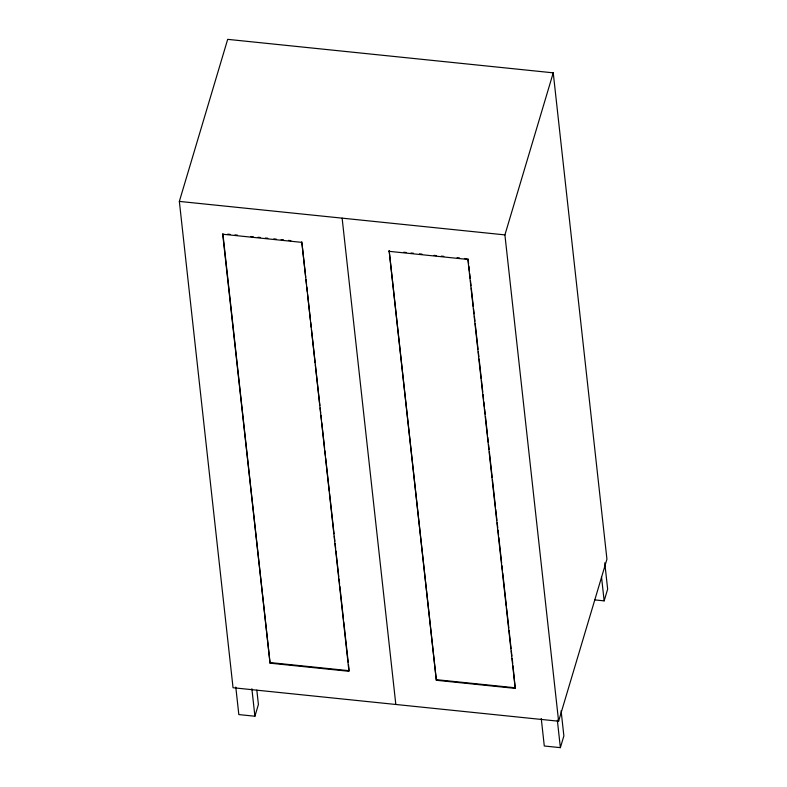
<?xml version="1.0" encoding="UTF-8"?>
<svg xmlns="http://www.w3.org/2000/svg" width="787" height="787" viewBox="0 0 787 787"><rect width="100%" height="100%" fill="white"/><g stroke="black" fill="none" stroke-linecap="round" stroke-linejoin="round"><path stroke-width="1.18" d="M179.347 201.403L227.679 39.35L553.241 72.837L606.934 559.163L558.603 721.217L233.041 687.73L179.347 201.403L504.91 234.89L558.603 721.217M301.618 242.347L222.711 234.231L270.059 663.175L348.966 671.291L301.785 241.757M436.342 680.273L389.162 250.748L436.342 680.273L515.239 688.389L512.986 665.812M270.059 663.175L222.878 233.641M235.795 687.081L238.825 714.576L254.909 716.229L258.411 704.483L256.828 690.14M504.91 234.89L553.241 72.837M541.259 718.501L544.289 745.997L560.374 747.65L563.876 735.904L561.101 710.799M594.962 599.92L604.15 600.865L607.653 589.119L604.75 562.823M227.738 234.142L230.168 234.388M235.018 234.89L237.448 235.136M250.807 236.513L253.227 236.759M258.087 237.261L260.517 237.517M265.367 238.008L267.796 238.264M273.866 238.884L276.296 239.14M281.156 239.632L283.576 239.887M288.435 240.389L290.865 240.635M403.721 252.243L406.151 252.489M411.011 252.991L413.441 253.247M419.51 253.867L421.93 254.112M434.07 255.362L436.5 255.618M441.359 256.109L443.779 256.365M457.139 257.733L459.559 257.988M464.419 258.49L466.848 258.736M388.985 251.328L467.881 259.444L515.239 688.389M270.236 662.585L349.143 670.701M436.519 679.693L515.416 687.808M601.514 576.95L604.15 600.865M557.334 720.154L560.374 747.65M468.058 258.864L468.599 263.753M468.865 266.193L469.406 271.082M469.682 273.522L470.213 278.411M470.488 280.861L471.029 285.75M471.295 288.19L473.321 306.517M473.587 308.966L474.128 313.856M474.404 316.295L474.935 321.185M475.21 323.634L478.043 349.29M478.309 351.74L478.85 356.629M479.126 359.069L481.28 378.626M481.546 381.065L482.765 392.064M483.031 394.513L483.572 399.403M483.848 401.842L484.389 406.731M484.654 409.171L485.195 414.06M485.461 416.51L487.487 434.837M487.753 437.287L488.294 442.166M488.57 444.616L489.111 449.505M489.376 451.945L492.209 477.611M492.475 480.05L495.446 506.936M495.721 509.386L496.931 520.384M497.197 522.824L497.738 527.713M498.014 530.163L498.555 535.052M498.82 537.491L501.653 563.158M501.919 565.597L502.46 570.486M502.736 572.936L506.375 605.931M506.641 608.371L508.805 627.928M509.071 630.367L511.097 648.704M511.363 651.144L511.904 656.033M512.18 658.473L512.721 663.362M342.129 218.147L395.822 704.473M301.923 242.976L305.7 277.201M305.976 279.641L306.507 284.53M306.782 286.98L307.323 291.859M307.589 294.308L310.422 319.975M310.698 322.414L311.229 327.303M311.504 329.743L315.144 362.738M315.42 365.188L319.866 405.512M320.142 407.961L320.673 412.85M320.948 415.29L321.49 420.179M321.755 422.629L324.588 448.285M324.864 450.735L325.395 455.624M325.67 458.064L329.31 491.058M329.586 493.508L334.032 533.832M334.308 536.272L334.849 541.161M335.114 543.61L335.656 548.5M335.921 550.939L338.754 576.605M339.03 579.045L339.571 583.934M339.836 586.384L343.476 619.379M343.752 621.819L348.198 662.152M348.474 664.592L349.015 669.481M251.87 688.733L254.909 716.229"/></g></svg>
